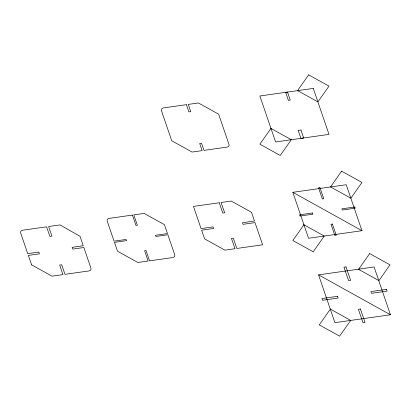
<?xml version="1.0" encoding="UTF-8"?>
<svg xmlns="http://www.w3.org/2000/svg" width="411" height="411" viewBox="0 0 411 411"><rect width="100%" height="100%" fill="white"/><g stroke="black" fill="none" stroke-linecap="round" stroke-linejoin="round"><path stroke-width="0.62" d="M292.827 192.312L346.232 184.734L361.957 230.699L308.553 238.277L292.827 192.312L361.957 230.699M318.561 274.861L374.097 266.98L390.45 314.775L334.919 322.656L318.561 274.861L390.45 314.775M31.642 264.874L28.328 255.395L39.435 253.818L38.834 252.066L27.727 253.644L20.668 233.011A2.939 2.368 17.2 0 1 22.626 230.227L46.597 226.821L49.87 236.382L51.904 236.094L48.637 226.533L60.001 224.92L80.017 236.279L83.258 245.757L72.151 247.335L72.752 249.087L83.859 247.514L90.918 268.147A2.939 2.368 17.2 0 1 88.961 270.926L64.989 274.332L61.717 264.771L59.682 265.059L62.95 274.62L51.966 276.177L31.642 264.874M308.661 74.848L297.579 90.595L317.909 101.887L328.99 86.135L308.661 74.848M270.972 128.438L259.891 144.184L280.225 155.476L291.307 139.73L270.972 128.438M341.618 171.166L330.536 186.918L350.866 198.205L361.947 182.458L341.618 171.166M303.929 224.76L292.848 240.507L313.182 251.794L324.264 236.048L303.929 224.76M330.357 309.113L319.275 324.865L339.609 336.152L350.691 320.405L330.357 309.113M369.669 253.592L358.587 269.339L378.921 280.631L390.003 264.879L369.669 253.592M186.414 104.666L163.414 107.929A2.939 2.368 17.2 0 0 161.456 110.713L171.736 140.773L192.071 152.06L202.14 150.632L199.695 143.485L201.544 143.223L203.99 150.369L226.99 147.102A2.939 2.368 17.2 0 0 228.953 144.318L218.647 114.201L198.41 102.966L188.264 104.404L190.74 111.643L188.89 111.905L186.414 104.666M313.274 88.411L259.87 95.994L275.596 141.959L329 134.376L313.274 88.411M287.52 92.141L285.671 92.403L288.399 100.371L290.248 100.104L287.52 92.141M300.97 130.025L298.196 130.421L300.919 138.389L303.698 137.993L300.97 130.025M319.948 187.616L318.561 187.812L322.373 198.96L323.76 198.765L319.948 187.616M132.424 215.081L109.192 218.375A2.939 2.368 17.2 0 0 107.235 221.159L114.073 241.154L126.085 239.449L126.496 240.646L114.484 242.351L117.515 251.219L137.849 262.506L148.15 261.042L144.615 250.705L146.003 250.51L149.537 260.846L172.769 257.548A2.939 2.368 17.2 0 0 174.732 254.763L167.888 234.768L155.877 236.474L155.466 235.282L167.477 233.576L164.426 224.647L144.189 213.412L133.811 214.881L137.351 225.218L135.959 225.418L132.424 215.081M219.258 202.757L193.483 206.414L201.071 228.598L213.083 226.893L213.628 228.485L201.616 230.191L204.58 238.858L224.915 250.15L234.984 248.722L231.45 238.38L233.299 238.118L236.834 248.455L262.614 244.797L255.02 222.613L243.009 224.319L242.464 222.726L254.476 221.02L251.491 212.287L231.254 201.051L221.108 202.495L224.647 212.831L222.793 213.093L219.258 202.757M312.499 212.996L299.547 214.83L299.958 216.027L312.905 214.188L312.499 212.996M354.832 206.985L341.88 208.824L342.291 210.016L355.238 208.182L354.832 206.985M332.412 224.052L331.025 224.247L334.842 235.395L336.229 235.2L332.412 224.052M346.021 266.893L343.981 267.181L348.585 280.626L350.619 280.338L346.021 266.893M337.549 296.305L321.931 298.525L322.527 300.277L338.145 298.057L337.549 296.305M386.484 289.359L370.866 291.579L371.467 293.331L387.085 291.111L386.484 289.359M360.432 309.01L358.392 309.303L362.995 322.743L365.03 322.455L360.432 309.01"/></g></svg>
